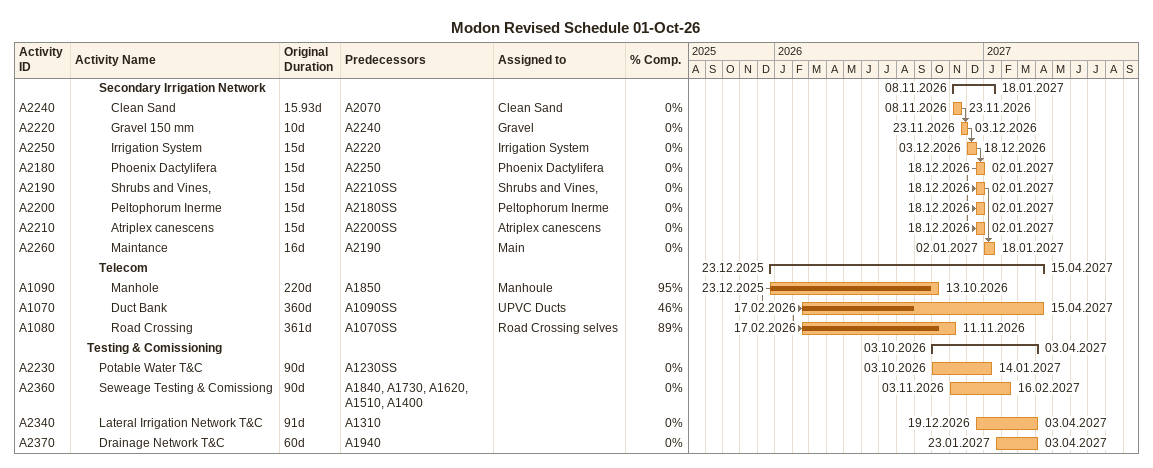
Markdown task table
Modon Revised Schedule 01-Oct-26

| ID | Level | Task | Original duration | Start | Finish | Predecessors | Resources | % complete |
|---|---|---|---|---|---|---|---|---|
|  | 3 | **Secondary Irrigation Network** |  | 2026-11-08 | 2027-01-18 |  |  |  |
| A2240 | 4 | Clean Sand | 15.93d | 2026-11-08 | 2026-11-23 | A2070 | Clean Sand | 0 |
| A2220 | 4 | Gravel 150 mm | 10d | 2026-11-23 | 2026-12-03 | A2240 | Gravel | 0 |
| A2250 | 4 | Irrigation System | 15d | 2026-12-03 | 2026-12-18 | A2220 | Irrigation System | 0 |
| A2180 | 4 | Phoenix Dactylifera | 15d | 2026-12-18 | 2027-01-02 | A2250 | Phoenix Dactylifera | 0 |
| A2190 | 4 | Shrubs and Vines, | 15d | 2026-12-18 | 2027-01-02 | A2210SS | Shrubs and Vines, | 0 |
| A2200 | 4 | Peltophorum Inerme | 15d | 2026-12-18 | 2027-01-02 | A2180SS | Peltophorum Inerme | 0 |
| A2210 | 4 | Atriplex canescens | 15d | 2026-12-18 | 2027-01-02 | A2200SS | Atriplex canescens | 0 |
| A2260 | 4 | Maintance | 16d | 2027-01-02 | 2027-01-18 | A2190 | Main | 0 |
|  | 3 | **Telecom** |  | 2025-12-23 | 2027-04-15 |  |  |  |
| A1090 | 4 | Manhole | 220d | 2025-12-23 | 2026-10-13 | A1850 | Manhoule | 95 |
| A1070 | 4 | Duct Bank | 360d | 2026-02-17 | 2027-04-15 | A1090SS | UPVC Ducts | 46 |
| A1080 | 4 | Road Crossing | 361d | 2026-02-17 | 2026-11-11 | A1070SS | Road Crossing selves | 89 |
|  | 2 | **Testing & Comissioning** |  | 2026-10-03 | 2027-04-03 |  |  |  |
| A2230 | 3 | Potable Water T&C | 90d | 2026-10-03 | 2027-01-14 | A1230SS |  | 0 |
| A2360 | 3 | Seweage Testing & Comissiong | 90d | 2026-11-03 | 2027-02-16 | A1840, A1730, A1620, A1510, A1400 |  | 0 |
| A2340 | 3 | Lateral Irrigation Network T&C | 91d | 2026-12-19 | 2027-04-03 | A1310 |  | 0 |
| A2370 | 3 | Drainage Network T&C | 60d | 2027-01-23 | 2027-04-03 | A1940 |  | 0 |
